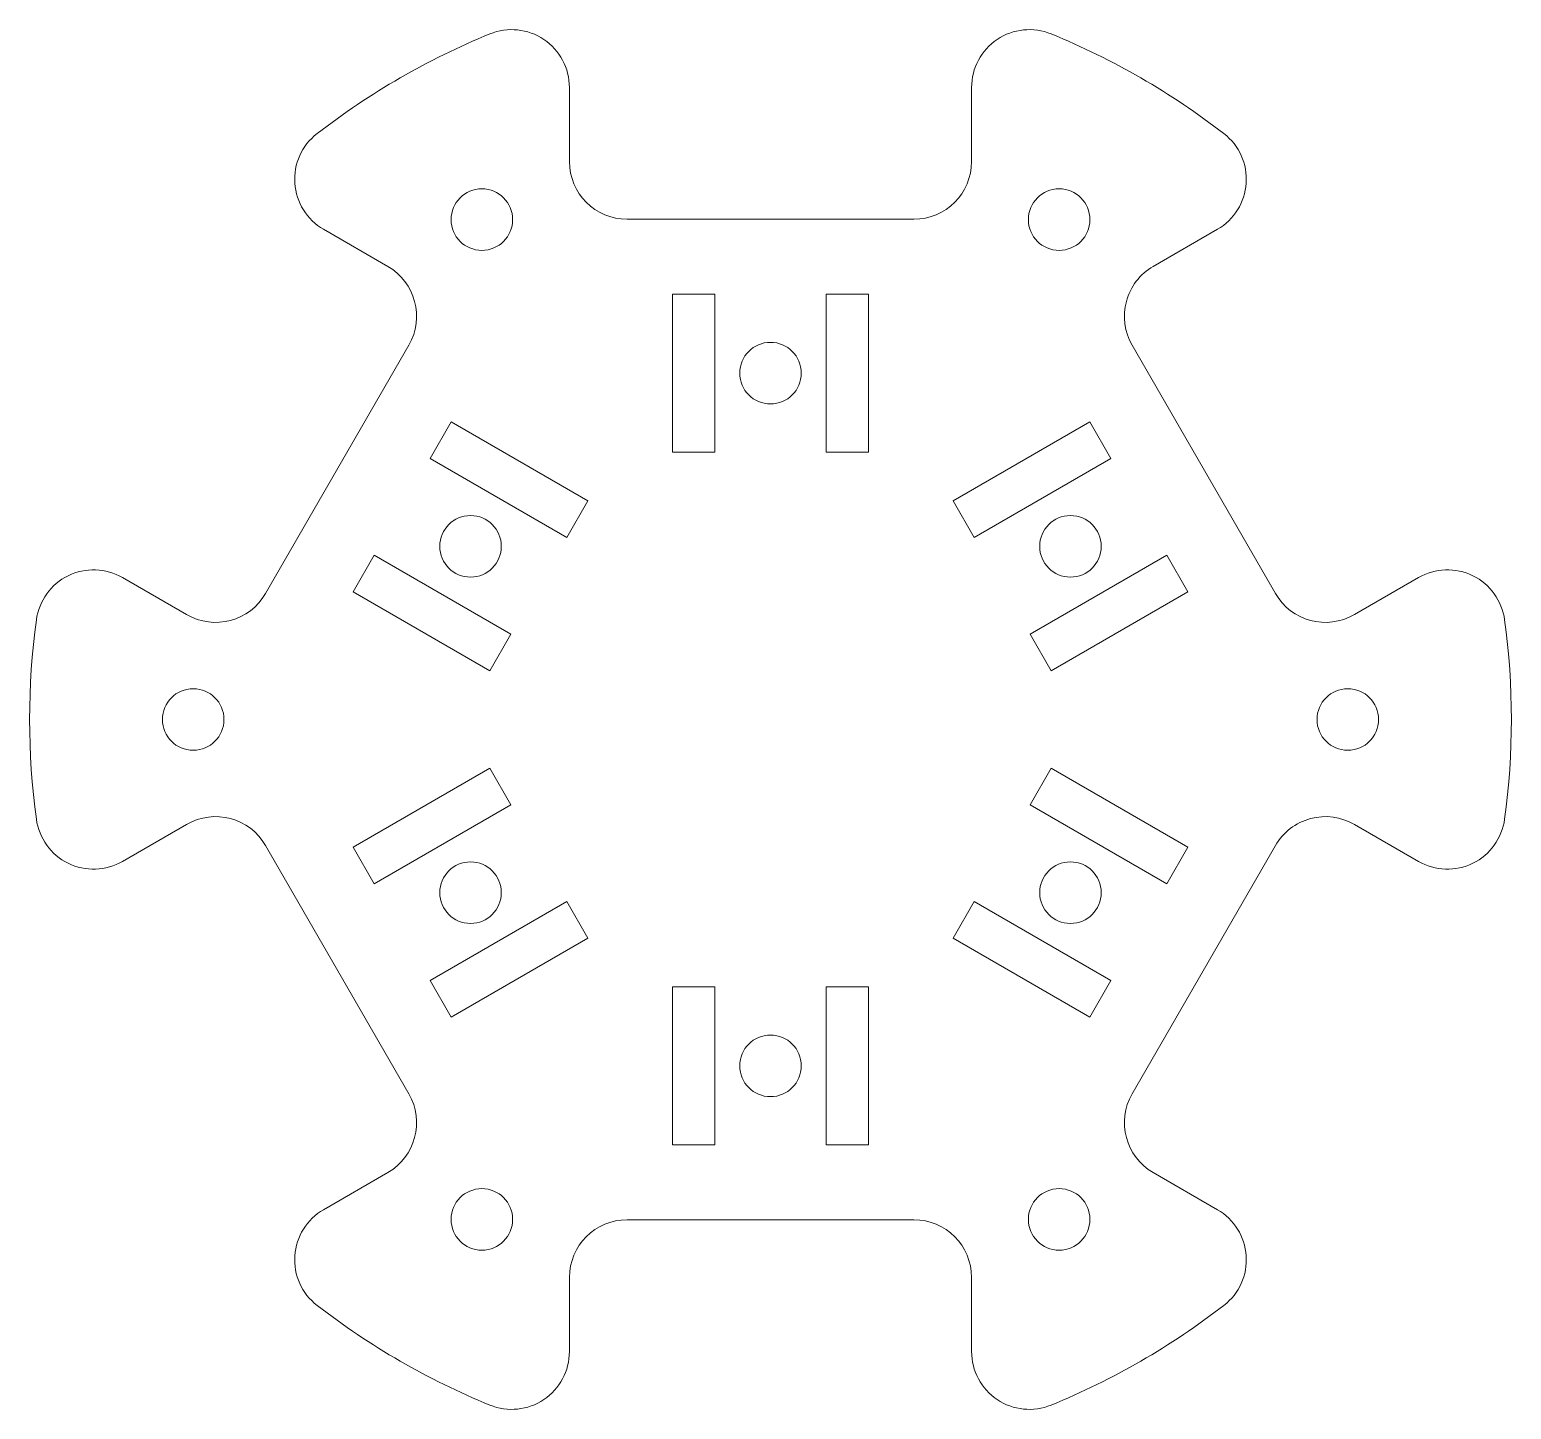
# Model space of a CAD drawing. Header units: millimetres. Extents: x -38.5 to 38.5, y -35.9 to 35.9.
import ezdxf

# ---------------------------------------------------------------- set-up
doc = ezdxf.new("R2010")
doc.units = ezdxf.units.MM

msp = doc.modelspace()

# ---------------------------------------------------------------- linework, layer by layer
at = {"color": 7, "linetype": 'Continuous', "lineweight": 15}
for p, q in [((-10.45, 32.853), (-10.45, 29)), ((10.45, 29), (10.45, 32.853)), ((-19.89, 23.55), (-23.227, 25.477)), ((-7.45, 26), (7.45, 26)), ((23.227, 25.477), (19.89, 23.55)), ((-5.1, 22.1), (-2.9, 22.1)), ((-5.1, 13.9), (-5.1, 22.1)), ((-2.9, 13.9), (-2.9, 22.1)), ((2.9, 22.1), (5.1, 22.1)), ((2.9, 13.9), (2.9, 22.1)), ((5.1, 13.9), (5.1, 22.1)), ((-26.242, 6.548), (-18.792, 19.452)), ((18.792, 19.452), (26.242, 6.548)), ((-17.689, 13.561), (-16.589, 15.467)), ((-16.589, 15.467), (-9.488, 11.367)), ((16.589, 15.467), (9.488, 11.367)), ((17.689, 13.561), (16.589, 15.467)), ((-5.1, 13.9), (-2.9, 13.9)), ((2.9, 13.9), (5.1, 13.9)), ((-17.689, 13.561), (-10.588, 9.461)), ((17.689, 13.561), (10.588, 9.461)), ((-10.588, 9.461), (-9.488, 11.367)), ((10.588, 9.461), (9.488, 11.367)), ((-21.689, 6.633), (-20.589, 8.539)), ((-13.488, 4.439), (-20.589, 8.539)), ((13.488, 4.439), (20.589, 8.539)), ((21.689, 6.633), (20.589, 8.539)), ((-33.677, 7.377), (-30.34, 5.45)), ((30.34, 5.45), (33.677, 7.377)), ((-14.588, 2.533), (-21.689, 6.633)), ((14.588, 2.533), (21.689, 6.633)), ((-14.588, 2.533), (-13.488, 4.439)), ((14.588, 2.533), (13.488, 4.439)), ((-14.588, -2.533), (-21.689, -6.633)), ((-14.588, -2.533), (-13.488, -4.439)), ((14.588, -2.533), (13.488, -4.439)), ((14.588, -2.533), (21.689, -6.633)), ((-13.488, -4.439), (-20.589, -8.539)), ((13.488, -4.439), (20.589, -8.539)), ((-30.34, -5.45), (-33.677, -7.377)), ((33.677, -7.377), (30.34, -5.45)), ((-18.792, -19.452), (-26.242, -6.548)), ((-21.689, -6.633), (-20.589, -8.539)), ((26.242, -6.548), (18.792, -19.452)), ((21.689, -6.633), (20.589, -8.539)), ((-17.689, -13.561), (-10.588, -9.461)), ((-10.588, -9.461), (-9.488, -11.367)), ((10.588, -9.461), (9.488, -11.367)), ((17.689, -13.561), (10.588, -9.461)), ((-16.589, -15.467), (-9.488, -11.367)), ((16.589, -15.467), (9.488, -11.367)), ((-17.689, -13.561), (-16.589, -15.467)), ((17.689, -13.561), (16.589, -15.467)), ((-5.1, -13.9), (-2.9, -13.9)), ((-5.1, -13.9), (-5.1, -22.1)), ((-2.9, -13.9), (-2.9, -22.1)), ((2.9, -13.9), (5.1, -13.9)), ((2.9, -13.9), (2.9, -22.1)), ((5.1, -13.9), (5.1, -22.1)), ((-5.1, -22.1), (-2.9, -22.1)), ((2.9, -22.1), (5.1, -22.1)), ((-23.227, -25.477), (-19.89, -23.55)), ((19.89, -23.55), (23.227, -25.477)), ((7.45, -26), (-7.45, -26)), ((-10.45, -29), (-10.45, -32.853)), ((10.45, -32.853), (10.45, -29))]:
    msp.add_line(p, q, dxfattribs=at)
for centre in [(-15, 25.981), (15, 25.981), (0, 18), (-15.588, 9), (15.588, 9), (-30, 0), (30, 0), (-15.588, -9), (15.588, -9), (0, -18), (-15, -25.981), (15, -25.981)]:
    msp.add_circle(centre, 1.6, dxfattribs=at)
for centre, radius, start, end in [((0, 0), 38.5, 112.26391, 127.73609), ((-13.45, 32.853), 3, 0, 112.26391), ((13.45, 32.853), 3, 67.73609, 180), ((0, 0), 38.5, 52.26391, 67.73609), ((-21.727, 28.075), 3, 127.73609, 240), ((21.727, 28.075), 3, 300, 52.26391), ((-7.45, 29), 3, 180, 270), ((7.45, 29), 3, 270, 0), ((-21.39, 20.952), 3, 330, 60), ((21.39, 20.952), 3, 120, 210), ((-35.177, 4.779), 3, 60, 172.26391), ((35.177, 4.779), 3, 7.73609, 120), ((-28.84, 8.048), 3, 240, 330), ((28.84, 8.048), 3, 210, 300), ((0, 0), 38.5, 172.26391, 187.73609), ((0, 0), 38.5, 352.26391, 7.73609), ((-35.177, -4.779), 3, 187.73609, 300), ((-28.84, -8.048), 3, 30, 120), ((28.84, -8.048), 3, 60, 150), ((35.177, -4.779), 3, 240, 352.26391), ((-21.39, -20.952), 3, 300, 30), ((21.39, -20.952), 3, 150, 240), ((-21.727, -28.075), 3, 120, 232.26391), ((-7.45, -29), 3, 90, 180), ((7.45, -29), 3, 0, 90), ((21.727, -28.075), 3, 307.73609, 60), ((0, 0), 38.5, 232.26391, 247.73609), ((0, 0), 38.5, 292.26391, 307.73609), ((-13.45, -32.853), 3, 247.73609, 0), ((13.45, -32.853), 3, 180, 292.26391)]:
    msp.add_arc(centre, radius, start, end, dxfattribs=at)

doc.saveas('drawing.dxf')
